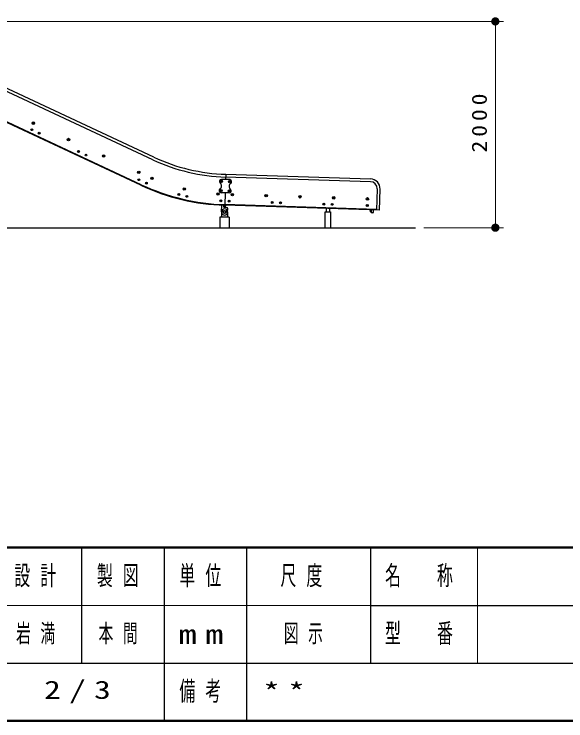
# Model space of a CAD drawing. Units: millimetres on the paper, scale 1:80. Extents: x -385 to 0, y -594 to 267.
# Drawn here: x -230.7 to -163.8, y -297 to -211.3 of the extents above; entities that cross this region are included whole.
import ezdxf

# ---------------------------------------------------------------- set-up
doc = ezdxf.new("R2010")
doc.units = ezdxf.units.MM
doc.linetypes.add('USER1', pattern=[4.5, 2.5, -2])
doc.layers.add('1_80', color=70, linetype='Continuous', lineweight=13)
doc.layers.add('LY_3', color=7, linetype='Continuous', lineweight=13)
doc.layers.add('LY_5', color=7, linetype='Continuous')
doc.styles.add('ＭＳ ゴシック', font='')
doc.styles.get('ＭＳ ゴシック').set_extended_font_data('MS Gothic')

# ---------------------------------------------------------------- blocks, each defined once
blk = doc.blocks.new('filled_dot')
at = {"color": 0, "linetype": 'Continuous', "lineweight": -2, "const_width": 1.25}
blk.add_lwpolyline([(-0.625, 0, 1), (0.625, 0, 1)], format="xyb", close=True, dxfattribs=at)

msp = doc.modelspace()

# ---------------------------------------------------------------- linework, layer by layer
at = {"layer": '1_80', "color": 190, "lineweight": 25}
for p, q in [((-213.738, -228.677), (-250.93, -211.334)), ((-213.881, -228.985), (-250.829, -211.756)), ((-215.291, -232.007), (-249.97, -215.836)), ((-215.323, -232.075), (-249.953, -215.927)), ((-205.033, -230.75), (-205.053, -231.375)), ((-187.498, -231.642), (-205.044, -231.09)), ((-205.033, -230.75), (-187.487, -231.302)), ((-205.104, -232.999), (-205.151, -234.499)), ((-186.67, -232.523), (-186.75, -235.077)), ((-186.41, -235.087), (-186.33, -232.534)), ((-205.271, -234.745), (-205.264, -234.495)), ((-205.159, -234.748), (-205.151, -234.499)), ((-186.41, -235.087), (-205.151, -234.499)), ((-186.748, -235.002), (-205.149, -234.424)), ((-205.047, -234.752), (-205.039, -234.502))]:
    msp.add_line(p, q, dxfattribs=at)
at = {"layer": '1_80', "color": 7}
for p, q in [((-254.661, -212.22), (-171.355, -212.22)), ((-172.355, -212.22), (-172.355, -237.22)), ((-181.042, -237.22), (-171.355, -237.22))]:
    msp.add_line(p, q, dxfattribs=at)
at = {"layer": '1_80', "color": 7, "lineweight": 25}
for p, q in [((-228.581, -225.328), (-228.545, -225.303)), ((-228.581, -225.328), (-228.577, -225.371)), ((-228.538, -225.389), (-228.577, -225.371)), ((-228.506, -225.321), (-228.545, -225.303)), ((-228.538, -225.389), (-228.502, -225.364)), ((-228.506, -225.321), (-228.502, -225.364)), ((-227.674, -225.75), (-227.639, -225.725)), ((-227.674, -225.75), (-227.67, -225.793)), ((-227.631, -225.812), (-227.67, -225.793)), ((-227.6, -225.744), (-227.639, -225.725)), ((-227.631, -225.812), (-227.596, -225.787)), ((-227.6, -225.744), (-227.596, -225.787)), ((-222.916, -227.969), (-222.881, -227.944)), ((-222.916, -227.969), (-222.912, -228.012)), ((-222.873, -228.03), (-222.912, -228.012)), ((-222.841, -227.962), (-222.881, -227.944)), ((-222.873, -228.03), (-222.838, -228.006)), ((-222.841, -227.962), (-222.838, -228.006)), ((-222.01, -228.392), (-221.974, -228.367)), ((-222.01, -228.392), (-222.006, -228.435)), ((-221.967, -228.453), (-222.006, -228.435)), ((-221.935, -228.385), (-221.974, -228.367)), ((-221.967, -228.453), (-221.931, -228.428)), ((-221.935, -228.385), (-221.931, -228.428)), ((-215.598, -231.381), (-215.563, -231.356)), ((-215.598, -231.381), (-215.595, -231.424)), ((-215.555, -231.443), (-215.595, -231.424)), ((-215.524, -231.375), (-215.563, -231.356)), ((-215.555, -231.443), (-215.52, -231.418)), ((-215.524, -231.375), (-215.52, -231.418)), ((-214.692, -231.804), (-214.657, -231.779)), ((-214.692, -231.804), (-214.688, -231.847)), ((-214.649, -231.865), (-214.688, -231.847)), ((-214.617, -231.797), (-214.657, -231.779)), ((-214.649, -231.865), (-214.614, -231.84)), ((-214.617, -231.797), (-214.614, -231.84)), ((-210.77, -233.179), (-210.74, -233.148)), ((-210.77, -233.179), (-210.757, -233.221)), ((-210.715, -233.231), (-210.757, -233.221)), ((-210.698, -233.158), (-210.74, -233.148)), ((-210.715, -233.231), (-210.685, -233.199)), ((-210.698, -233.158), (-210.685, -233.199)), ((-209.797, -233.411), (-209.767, -233.379)), ((-209.797, -233.411), (-209.785, -233.452)), ((-209.742, -233.462), (-209.785, -233.452)), ((-209.725, -233.389), (-209.767, -233.379)), ((-209.742, -233.462), (-209.713, -233.431)), ((-209.725, -233.389), (-209.713, -233.431)), ((-205.678, -233.969), (-205.655, -233.932)), ((-205.678, -233.969), (-205.655, -233.932)), ((-205.678, -233.969), (-205.658, -234.007)), ((-205.678, -233.969), (-205.658, -234.007)), ((-205.614, -234.009), (-205.658, -234.007)), ((-205.614, -234.009), (-205.658, -234.007)), ((-205.612, -233.934), (-205.655, -233.932)), ((-205.612, -233.934), (-205.655, -233.932)), ((-205.614, -234.009), (-205.592, -233.972)), ((-205.614, -234.009), (-205.592, -233.972)), ((-205.612, -233.934), (-205.592, -233.972)), ((-205.612, -233.934), (-205.592, -233.972)), ((-204.679, -234.001), (-204.656, -233.964)), ((-204.679, -234.001), (-204.656, -233.964)), ((-204.679, -234.001), (-204.658, -234.039)), ((-204.679, -234.001), (-204.658, -234.039)), ((-204.615, -234.04), (-204.658, -234.039)), ((-204.615, -234.04), (-204.658, -234.039)), ((-204.613, -233.965), (-204.656, -233.964)), ((-204.613, -233.965), (-204.656, -233.964)), ((-204.615, -234.04), (-204.592, -234.003)), ((-204.615, -234.04), (-204.592, -234.003)), ((-204.613, -233.965), (-204.592, -234.003)), ((-204.613, -233.965), (-204.592, -234.003)), ((-199.431, -234.166), (-199.408, -234.129)), ((-199.431, -234.166), (-199.411, -234.204)), ((-199.367, -234.205), (-199.411, -234.204)), ((-199.365, -234.13), (-199.408, -234.129)), ((-199.367, -234.205), (-199.345, -234.168)), ((-199.365, -234.13), (-199.345, -234.168)), ((-198.432, -234.197), (-198.409, -234.16)), ((-198.432, -234.197), (-198.411, -234.235)), ((-198.368, -234.236), (-198.411, -234.235)), ((-198.366, -234.161), (-198.409, -234.16)), ((-198.368, -234.236), (-198.345, -234.2)), ((-198.366, -234.161), (-198.345, -234.2)), ((-193.184, -234.362), (-193.161, -234.325)), ((-193.184, -234.362), (-193.164, -234.4)), ((-193.121, -234.401), (-193.164, -234.4)), ((-193.118, -234.326), (-193.161, -234.325)), ((-193.121, -234.401), (-193.098, -234.365)), ((-193.118, -234.326), (-193.098, -234.365)), ((-192.185, -234.393), (-192.162, -234.356)), ((-192.185, -234.393), (-192.164, -234.431)), ((-192.121, -234.433), (-192.164, -234.431)), ((-192.119, -234.358), (-192.162, -234.356)), ((-192.121, -234.433), (-192.098, -234.396)), ((-192.119, -234.358), (-192.098, -234.396)), ((-205.35, -235.311), (-205.263, -235.161)), ((-205.263, -235.461), (-205.35, -235.311)), ((-205.263, -235.161), (-205.09, -235.161)), ((-205.09, -235.461), (-205.263, -235.461)), ((-205.09, -235.161), (-205.004, -235.311)), ((-205.004, -235.311), (-205.09, -235.461)), ((-329.428, -237.22), (-182.042, -237.22))]:
    msp.add_line(p, q, dxfattribs=at)
at = {"layer": '1_80', "color": 4, "lineweight": 25}
for p, q in [((-205.61, -231.579), (-205.612, -231.637)), ((-205.562, -231.667), (-205.612, -231.637)), ((-205.559, -231.552), (-205.61, -231.579)), ((-205.512, -231.64), (-205.562, -231.667)), ((-205.51, -231.582), (-205.559, -231.552)), ((-205.51, -231.582), (-205.512, -231.64)), ((-204.61, -231.61), (-204.612, -231.668)), ((-204.563, -231.698), (-204.612, -231.668)), ((-204.559, -231.583), (-204.61, -231.61)), ((-204.512, -231.671), (-204.563, -231.698)), ((-204.51, -231.613), (-204.559, -231.583)), ((-204.51, -231.613), (-204.512, -231.671)), ((-205.645, -232.703), (-205.647, -232.761)), ((-205.598, -232.791), (-205.647, -232.761)), ((-205.594, -232.676), (-205.645, -232.703)), ((-205.547, -232.764), (-205.598, -232.791)), ((-205.545, -232.706), (-205.594, -232.676)), ((-205.545, -232.706), (-205.547, -232.764)), ((-204.646, -232.735), (-204.647, -232.792)), ((-204.598, -232.823), (-204.647, -232.792)), ((-204.595, -232.707), (-204.646, -232.735)), ((-204.547, -232.796), (-204.598, -232.823)), ((-204.546, -232.738), (-204.595, -232.707)), ((-204.546, -232.738), (-204.547, -232.796)), ((-205.552, -235.299), (-205.526, -234.484)), ((-187.93, -234.498), (-187.932, -234.556)), ((-187.883, -234.586), (-187.932, -234.556)), ((-187.879, -234.471), (-187.93, -234.498)), ((-187.832, -234.559), (-187.883, -234.586)), ((-187.83, -234.501), (-187.879, -234.471)), ((-187.83, -234.501), (-187.832, -234.559)), ((-205.271, -234.745), (-204.909, -234.756)), ((-204.802, -235.322), (-204.788, -234.885)), ((-187.51, -235.053), (-187.518, -235.303)), ((-187.405, -235.306), (-187.518, -235.303))]:
    msp.add_line(p, q, dxfattribs=at)
at = {"layer": '1_80', "color": 131, "lineweight": 25}
for p, q in [((-204.553, -231.391), (-205.553, -231.359)), ((-204.604, -233.015), (-205.604, -232.984))]:
    msp.add_line(p, q, dxfattribs=at)
at = {"layer": '1_80', "lineweight": 25}
for p, q in [((-205.552, -235.311), (-205.552, -235.936)), ((-204.802, -235.311), (-204.802, -235.936)), ((-192.97, -235.285), (-192.345, -235.285)), ((-192.97, -237.22), (-192.97, -235.285)), ((-192.877, -234.91), (-192.877, -235.285)), ((-192.439, -234.91), (-192.439, -235.285)), ((-192.345, -235.285), (-192.345, -237.22)), ((-187.397, -235.056), (-187.407, -235.369)), ((-187.209, -235.413), (-187.371, -235.407)), ((-187.16, -235.064), (-187.17, -235.376)), ((-204.62, -235.936), (-205.734, -235.936)), ((-205.734, -235.936), (-205.734, -237.22)), ((-204.62, -235.936), (-204.62, -237.22))]:
    msp.add_line(p, q, dxfattribs=at)
at = {"layer": '1_80', "color": 7, "lineweight": 25}
for points in [[(-228.322, -224.53), (-228.318, -224.566), (-228.346, -224.588), (-228.38, -224.574), (-228.384, -224.538), (-228.355, -224.516)], [(-224.062, -226.517), (-224.058, -226.553), (-224.087, -226.574), (-224.12, -226.56), (-224.124, -226.524), (-224.095, -226.502)], [(-219.803, -228.503), (-219.799, -228.539), (-219.827, -228.56), (-219.861, -228.546), (-219.865, -228.51), (-219.836, -228.489)], [(-215.543, -230.489), (-215.539, -230.525), (-215.568, -230.547), (-215.601, -230.532), (-215.605, -230.497), (-215.577, -230.475)], [(-213.961, -231.206), (-213.945, -231.238), (-213.964, -231.269), (-214, -231.266), (-214.017, -231.234), (-213.997, -231.204)], [(-210.038, -232.495), (-210.02, -232.527), (-210.038, -232.558), (-210.074, -232.558), (-210.092, -232.527), (-210.074, -232.495)], [(-205.953, -233.113), (-205.935, -233.145), (-205.953, -233.176), (-205.989, -233.176), (-206.007, -233.145), (-205.989, -233.113)], [(-204.205, -233.183), (-204.187, -233.215), (-204.205, -233.246), (-204.241, -233.246), (-204.259, -233.215), (-204.241, -233.183)], [(-200.113, -233.312), (-200.095, -233.343), (-200.113, -233.374), (-200.149, -233.374), (-200.167, -233.343), (-200.149, -233.312)], [(-196.021, -233.44), (-196.003, -233.472), (-196.021, -233.503), (-196.057, -233.503), (-196.076, -233.472), (-196.057, -233.44)], [(-191.93, -233.569), (-191.912, -233.6), (-191.93, -233.632), (-191.966, -233.632), (-191.984, -233.6), (-191.966, -233.569)], [(-187.838, -233.698), (-187.82, -233.729), (-187.838, -233.76), (-187.874, -233.76), (-187.892, -233.729), (-187.874, -233.698)]]:
    msp.add_lwpolyline(points, close=True, dxfattribs=at)
for centre, radius in [((-228.351, -224.552), 0.15), ((-228.541, -225.346), 0.113), ((-228.351, -224.552), 0.0875), ((-228.351, -224.552), 0.0361), ((-228.541, -225.346), 0.0433), ((-227.635, -225.768), 0.113), ((-227.635, -225.768), 0.0433), ((-224.091, -226.538), 0.15), ((-224.091, -226.538), 0.0875), ((-224.091, -226.538), 0.0361), ((-222.877, -227.987), 0.113), ((-222.877, -227.987), 0.0433), ((-221.971, -228.41), 0.113), ((-221.971, -228.41), 0.0433), ((-219.832, -228.525), 0.15), ((-219.832, -228.525), 0.0875), ((-219.832, -228.525), 0.0361), ((-215.572, -230.511), 0.15), ((-215.572, -230.511), 0.0875), ((-215.559, -231.4), 0.113), ((-215.572, -230.511), 0.0361), ((-213.981, -231.236), 0.15), ((-213.981, -231.236), 0.0875), ((-213.981, -231.236), 0.0361), ((-215.559, -231.4), 0.0433), ((-214.653, -231.822), 0.113), ((-214.653, -231.822), 0.0433), ((-210.056, -232.527), 0.15), ((-210.056, -232.527), 0.0875), ((-210.056, -232.527), 0.0361), ((-205.971, -233.145), 0.15), ((-210.728, -233.189), 0.113), ((-210.728, -233.189), 0.0433), ((-209.755, -233.421), 0.113), ((-209.755, -233.421), 0.0433), ((-205.971, -233.145), 0.0875), ((-205.971, -233.145), 0.0361), ((-205.635, -233.971), 0.113), ((-205.635, -233.971), 0.113), ((-204.223, -233.215), 0.15), ((-204.223, -233.215), 0.0875), ((-204.223, -233.215), 0.0361), ((-200.131, -233.343), 0.15), ((-200.131, -233.343), 0.0875), ((-200.131, -233.343), 0.0361), ((-196.039, -233.472), 0.15), ((-196.039, -233.472), 0.0875), ((-196.039, -233.472), 0.0361), ((-191.948, -233.6), 0.15), ((-191.948, -233.6), 0.0875), ((-191.948, -233.6), 0.0361), ((-187.856, -233.729), 0.15), ((-187.856, -233.729), 0.0875), ((-187.856, -233.729), 0.0361), ((-205.635, -233.971), 0.0433), ((-205.635, -233.971), 0.0433), ((-204.635, -234.002), 0.113), ((-204.635, -234.002), 0.113), ((-204.635, -234.002), 0.0433), ((-204.635, -234.002), 0.0433), ((-199.388, -234.167), 0.113), ((-199.388, -234.167), 0.0433), ((-198.388, -234.198), 0.113), ((-198.388, -234.198), 0.0433), ((-193.141, -234.363), 0.113), ((-193.141, -234.363), 0.0433), ((-192.142, -234.395), 0.113), ((-192.142, -234.395), 0.0433), ((-205.177, -235.311), 0.188), ((-205.177, -235.311), 0.15)]:
    msp.add_circle(centre, radius, dxfattribs=at)
at = {"layer": '1_80', "color": 4, "lineweight": 25}
for centre in [(-205.561, -231.609), (-204.561, -231.641), (-205.596, -232.734), (-204.596, -232.765), (-187.881, -234.528)]:
    msp.add_circle(centre, 0.131, dxfattribs=at)
at = {"layer": '1_80', "color": 4, "linetype": 'USER1'}
for centre in [(-205.561, -231.609), (-204.561, -231.641), (-205.596, -232.734), (-204.596, -232.765), (-187.881, -234.528)]:
    msp.add_circle(centre, 0.0781, dxfattribs=at)
at = {"layer": '1_80', "color": 4}
for centre in [(-205.561, -231.609), (-204.561, -231.641), (-205.596, -232.734), (-204.596, -232.765), (-187.881, -234.528)]:
    msp.add_circle(centre, 0.0688, dxfattribs=at)
at = {"layer": '1_80', "color": 190, "lineweight": 25}
for centre, radius, start, end in [((-204.335, -208.511), 22.25, 245, 268.2), ((-204.335, -208.511), 22.59, 245, 268.2), ((-204.335, -208.511), 26, 245, 268.2), ((-204.335, -208.511), 25.925, 245, 268.2), ((-187.525, -232.496), 0.855, 358.2, 88.2), ((-187.525, -232.496), 1.195, 358.2, 88.2)]:
    msp.add_arc(centre, radius, start, end, dxfattribs=at)
at = {"layer": '1_80', "color": 131, "lineweight": 25}
for centre, radius, start, end in [((-205.561, -231.609), 0.25, 88.2, 233.1032), ((-205.973, -232.159), 0.438, 303.2968, 53.1032), ((-204.184, -232.215), 0.438, 123.2968, 233.1032), ((-204.561, -231.641), 0.25, 303.2968, 88.2), ((-205.596, -232.734), 0.25, 123.2968, 268.2), ((-204.596, -232.765), 0.25, 268.2, 53.1032)]:
    msp.add_arc(centre, radius, start, end, dxfattribs=at)
at = {"layer": '1_80', "lineweight": 25}
for centre, radius, start, end in [((-205.177, -235.311), 0.375, 0, 180), ((-187.37, -235.37), 0.0375, 178.2, 268.2), ((-187.207, -235.375), 0.0375, 268.2, 358.2)]:
    msp.add_arc(centre, radius, start, end, dxfattribs=at)
at = {"layer": '1_80', "color": 4, "lineweight": 25}
for centre, radius, start, end in [((-205.177, -235.311), 0.375, 178.2, 358.2), ((-204.913, -234.881), 0.125, 358.2, 88.2)]:
    msp.add_arc(centre, radius, start, end, dxfattribs=at)
at = {"layer": 'LY_3', "lineweight": 50}
for p, q in [((-385, -276), (0, -276)), ((-385, -297), (0, -297))]:
    msp.add_line(p, q, dxfattribs=at)
at = {"layer": 'LY_3', "color": 211, "lineweight": 25}
for p, q in [((-222.5, -276), (-222.5, -290)), ((-212.5, -276), (-212.5, -297)), ((-202.5, -276), (-202.5, -290)), ((-187.5, -276), (-187.5, -290)), ((-187.5, -283), (-70, -283)), ((-242.5, -290), (0, -290))]:
    msp.add_line(p, q, dxfattribs=at)
at = {"layer": 'LY_3'}
for p, q in [((-174.5, -276), (-174.5, -290)), ((-242.5, -283), (-187.5, -283))]:
    msp.add_line(p, q, dxfattribs=at)
at = {"layer": 'LY_3', "lineweight": 25}
msp.add_line((-202.5, -290), (-202.5, -297), dxfattribs=at)

# ---------------------------------------------------------------- block references
at = {"layer": '1_80', "color": 7, "xscale": 0.4, "yscale": 0.4}
for p, rotation in [((-172.355, -212.22), 270), ((-172.355, -237.22), 90)]:
    msp.add_blockref('filled_dot', p, dxfattribs=dict(at, rotation=rotation))

# ---------------------------------------------------------------- texts
at = {"layer": '1_80', "color": 7, "insert": (-173.355, -224.297), "char_height": 1.833, "attachment_point": 8, "rotation": 90, "style": 'ＭＳ ゴシック'}
msp.add_mtext('\\T1.33;\\W1.15;2000', dxfattribs=at)
at = {"layer": 'LY_3', "color": 4, "char_height": 2.346, "attachment_point": 5, "style": 'ＭＳ ゴシック'}
for s, insert in [('\\T1.64;\\W0.6;設計', (-227.5, -279.5)), ('\\T1.64;\\W0.6;製図', (-217.5, -279.5)), ('\\T1.64;\\W0.6;単位', (-207.5, -279.5)), ('\\T1.64;\\W0.6;尺度', (-195.25, -279.5)), ('\\T1.64;\\W0.6;名\u3000称', (-181, -279.5)), ('\\T1.64;\\W0.6;型\u3000番', (-181, -286.5)), ('\\T1.5;\\W1.35;mm', (-207.5, -286.5)), ('\\T1.64;\\W0.6;備考', (-207.5, -293.5))]:
    msp.add_mtext(s, dxfattribs=dict(at, insert=insert))
at = {"layer": 'LY_5', "char_height": 2.199, "style": 'ＭＳ ゴシック'}
for s, insert, attachment_point in [('\\T1.64;\\W0.6;岩満', (-227.5, -286.5), 5), ('\\T1.64;\\W0.6;本間', (-217.5, -286.5), 5), ('\\T1.64;\\W0.6;図示', (-198, -286.5), 4), ('\\T1.5;\\W1.35;2/3', (-222.5, -293.5), 5), ('\\T1.5;\\W1.35;**', (-200.5, -293.5), 4)]:
    msp.add_mtext(s, dxfattribs=dict(at, insert=insert, attachment_point=attachment_point))

doc.saveas('drawing.dxf')
